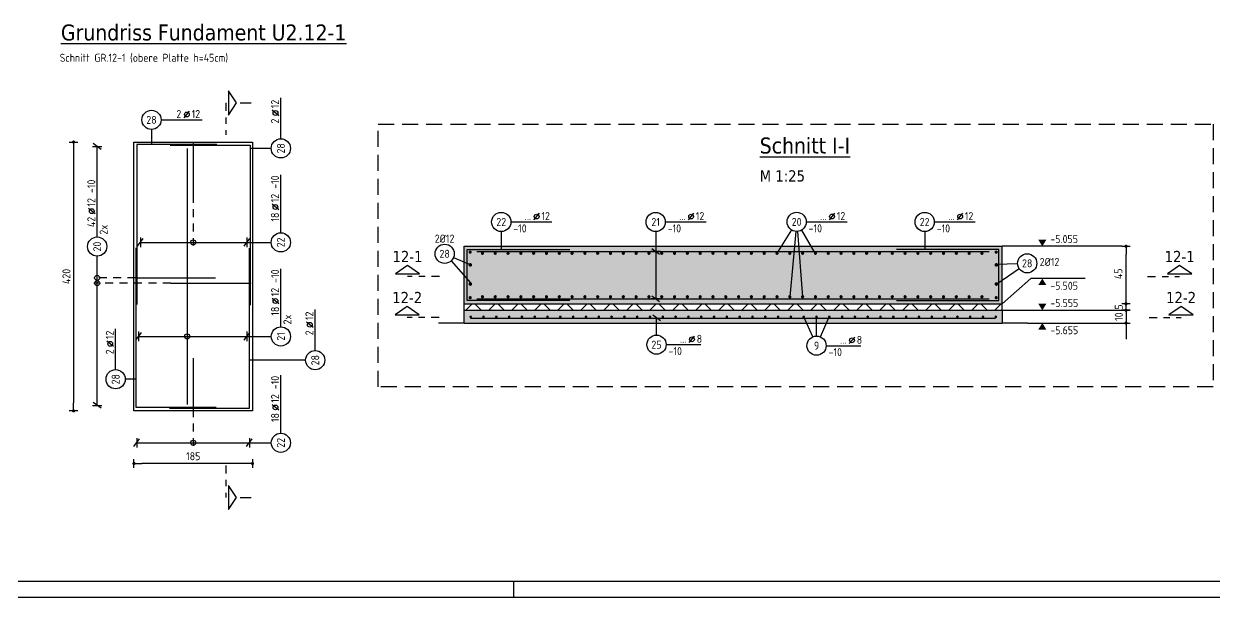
# Model space of a CAD drawing. Extents: x -169 to 69, y -7 to 55.
# Drawn here: x 2.85 to 21.44, y 0 to 8.96 of the extents above; entities that cross this region are included whole.
import ezdxf
from ezdxf.enums import TextEntityAlignment as Align

# ---------------------------------------------------------------- set-up
doc = ezdxf.new("R2010")
doc.units = 0
doc.header["$LTSCALE"] = 0.5
for name, pattern in [('AUSGEZOGEN', [1000.01, 1000, 0.01]), ('DASHDOTSMALL', [1.05, 0.5, -0.25, 0.05, -0.25]), ('STRICHLINIE', [0.75, 0.5, -0.25]), ('STRICHPUNKT2', [0.55, 0.25, -0.125, 0.05, -0.125]), ('VERDECKT', [0.375, 0.25, -0.125])]:
    doc.linetypes.add(name, pattern=pattern)
for name, color, linetype in [('BETON', 7, 'Continuous'), ('DETAIL', 7, 'Continuous'), ('grau_mittel', 7, 'Continuous'), ('HILFE', 7, 'Continuous'), ('koten', 7, 'Continuous'), ('MASSE', 7, 'Continuous'), ('OBJEKT', 7, 'Continuous'), ('RAHMEN', 7, 'Continuous'), ('RND', 7, 'Continuous'), ('SCHNITTE', 7, 'Continuous'), ('TEXT', 7, 'Continuous')]:
    doc.layers.add(name, color=color, linetype=linetype)
doc.styles.add('helv', font='tahoma.ttf')
doc.styles.add('txt', font='isocp.shx')
doc.dimstyles.new('DOT_I', dxfattribs={"dimscale": 0.5, "dimtxt": 0.25, "dimasz": 0.25, "dimexe": 0.1, "dimexo": 0.3, "dimgap": 0.1, "dimtad": 1, "dimdec": 3, "dimzin": 3, "dimtxsty": 'txt', "dimblk": 'DOT', "dimblk1": 'DOT', "dimblk2": 'DOT', "dimsah": 1, "dimcen": 0.1, "dimse1": 1, "dimse2": 1, "dimazin": 0, "dimtfac": 1, "dimtdec": 4, "dimtix": 1, "dimtmove": 2, "dimatfit": 3, "dimfxl": 0, "dimtvp": 1, "dimtolj": 1, "dimtzin": 0, "dimarcsym": 0})

# ---------------------------------------------------------------- blocks, each defined once
blk = doc.blocks.new('DINA0')
at = {"layer": 'RAHMEN', "color": 5}
blk.add_line((2, 0.5), (118.4, 0.5), dxfattribs=at)
at = {"layer": 'RAHMEN', "color": 7}
blk.add_line((21, 0), (21, 0.5), dxfattribs=at)
at = {"layer": 'RAHMEN'}
blk.add_line((0, 0), (118.9, 0), dxfattribs=at)
blk = doc.blocks.new('SCHN-2')
at = {"layer": 'SCHNITTE', "color": 6, "linetype": 'Continuous'}
blk.add_lwpolyline([(0.378, 0.088), (0, 0.34), (-0.378, 0.088)], close=True, dxfattribs=at)
at = {"layer": 'SCHNITTE', "color": 1, "linetype": 'DASHDOTSMALL', "style": 'helv'}
blk.add_attdef('SCHN-2', text='', height=0.35, dxfattribs=at).set_placement((0, 0.45), align=Align.CENTER)
blk = doc.blocks.new('DOT')
at = {"layer": 'MASSE', "color": 7, "linetype": 'Continuous'}
for p, q in [((0, 0), (-1, 0)), ((0, 0.54), (0, -0.54))]:
    blk.add_line(p, q, dxfattribs=at)
at = {"layer": 'MASSE', "color": 7, "linetype": 'Continuous', "const_width": 0.2}
blk.add_lwpolyline([(-0.1, 0, 1), (0.1, 0, 1)], format="xyb", close=True, dxfattribs=at)
blk = doc.blocks.new('*D29')
at = {"layer": 'Defpoints', "color": 0, "linetype": 'AUSGEZOGEN', "transparency": 16777216}
for p in [(4.568, 2.09), (4.568, 2.09), (6.418, 2.09)]:
    blk.add_point(p, dxfattribs=at)
at = {"layer": 'MASSE', "color": 0, "linetype": 'AUSGEZOGEN', "lineweight": -2, "transparency": 16777216}
blk.add_line((6.293, 2.09), (4.693, 2.09), dxfattribs=at)
at = {"layer": 'MASSE', "color": 0, "linetype": 'AUSGEZOGEN', "lineweight": -2, "transparency": 16777216, "xscale": 0.125, "yscale": 0.125, "zscale": 0.125, "rotation": 180}
blk.add_blockref('DOT', (4.568, 2.09), dxfattribs=at)
at = {"layer": 'MASSE', "color": 0, "linetype": 'AUSGEZOGEN', "lineweight": -2, "transparency": 16777216, "xscale": 0.125, "yscale": 0.125, "zscale": 0.125}
blk.add_blockref('DOT', (6.418, 2.09), dxfattribs=at)
at = {"layer": 'MASSE', "color": 0, "linetype": 'AUSGEZOGEN', "transparency": 16777216, "insert": (5.493, 2.203), "char_height": 0.125, "attachment_point": 5, "style": 'txt'}
blk.add_mtext('\\A1;185', dxfattribs=at)
blk = doc.blocks.new('*D31')
at = {"layer": 'Defpoints', "color": 0, "linetype": 'AUSGEZOGEN', "transparency": 16777216}
for p in [(3.625, 7.112), (3.625, 2.912), (3.625, 2.912)]:
    blk.add_point(p, dxfattribs=at)
at = {"layer": 'MASSE', "color": 0, "linetype": 'AUSGEZOGEN', "lineweight": -2, "transparency": 16777216}
blk.add_line((3.625, 6.987), (3.625, 3.037), dxfattribs=at)
at = {"layer": 'MASSE', "color": 0, "linetype": 'AUSGEZOGEN', "lineweight": -2, "transparency": 16777216, "xscale": 0.125, "yscale": 0.125, "zscale": 0.125}
for p, rotation in [((3.625, 7.112), 90), ((3.625, 2.912), 270)]:
    blk.add_blockref('DOT', p, dxfattribs=dict(at, rotation=rotation))
at = {"layer": 'MASSE', "color": 0, "linetype": 'AUSGEZOGEN', "transparency": 16777216, "insert": (3.513, 5.012), "char_height": 0.125, "attachment_point": 5, "rotation": 90, "style": 'txt'}
blk.add_mtext('\\A1;420', dxfattribs=at)
blk = doc.blocks.new('lei_gre')
at = {"layer": 'RND', "color": 7, "linetype": 'Continuous'}
for p, q in [((-0.09, -0.12), (0.09, 0.12)), ((0, 0.15), (0, -0.15))]:
    blk.add_line(p, q, dxfattribs=at)
blk = doc.blocks.new('RND_LEI')
at = {"layer": 'RND', "color": 7, "linetype": 'Continuous'}
blk.add_line((1.022, 0.066), (1.19, 0.27), dxfattribs=at)
for centre, radius in [((0, 0), 0.3), ((1.106, 0.168), 0.075)]:
    blk.add_circle(centre, radius, dxfattribs=at)
at = {"layer": 'RND', "color": 7, "linetype": 'Continuous', "style": 'txt'}
blk.add_attdef('POSL', text='', height=0.25, dxfattribs=at).set_placement((0, 0), align=Align.MIDDLE)
blk.add_attdef('ANZ', text='', height=0.25, dxfattribs=at).set_placement((0.931, 0.057), align=Align.RIGHT)
for tag, p in [('DUM', (1.253, 0.057)), ('ABSTD', (1.674, 0.057)), ('POSTXT', (0.374, -0.327))]:
    blk.add_attdef(tag, p, '', height=0.25, dxfattribs=at)
blk = doc.blocks.new('okrd_o')
at = {"layer": 'koten', "color": 7, "linetype": 'Continuous'}
blk.add_solid([(-0.125, 0.202), (0.125, 0.202), (0, 0)], dxfattribs=at)
at = {"layer": 'koten', "style": 'txt'}
blk.add_attdef('OKRD', (0.25, 0.1), '', height=0.25, dxfattribs=at)
blk = doc.blocks.new('okrd_u')
at = {"layer": 'koten', "color": 7, "linetype": 'Continuous'}
blk.add_solid([(-0.125, -0.202), (0.125, -0.202), (0, 0)], dxfattribs=at)
at = {"layer": 'koten', "style": 'txt'}
blk.add_attdef('OKRD', (0.25, -0.35), '', height=0.25, dxfattribs=at)
blk = doc.blocks.new('*D53')
at = {"layer": 'Defpoints', "color": 0, "linetype": 'AUSGEZOGEN', "transparency": 16777216}
for p in [(20.059, 5.484), (20.059, 5.484), (20.059, 4.584)]:
    blk.add_point(p, dxfattribs=at)
at = {"layer": 'MASSE', "color": 0, "linetype": 'AUSGEZOGEN', "lineweight": -2, "transparency": 16777216}
blk.add_line((20.059, 4.709), (20.059, 5.359), dxfattribs=at)
at = {"layer": 'MASSE', "color": 0, "linetype": 'AUSGEZOGEN', "lineweight": -2, "transparency": 16777216, "xscale": 0.125, "yscale": 0.125, "zscale": 0.125}
for p, rotation in [((20.059, 5.484), 90), ((20.059, 4.584), 270)]:
    blk.add_blockref('DOT', p, dxfattribs=dict(at, rotation=rotation))
at = {"layer": 'MASSE', "color": 0, "linetype": 'AUSGEZOGEN', "transparency": 16777216, "insert": (19.939, 5.054), "char_height": 0.125, "attachment_point": 5, "rotation": 90, "style": 'txt'}
blk.add_mtext('\\A1;45', dxfattribs=at)
blk = doc.blocks.new('*D54')
at = {"layer": 'Defpoints', "color": 0, "linetype": 'AUSGEZOGEN', "transparency": 16777216}
for p in [(20.059, 4.584), (20.059, 4.584), (20.059, 4.484)]:
    blk.add_point(p, dxfattribs=at)
at = {"layer": 'MASSE', "color": 0, "linetype": 'AUSGEZOGEN', "lineweight": -2, "transparency": 16777216}
for p, q in [((20.059, 4.709), (20.059, 4.834)), ((20.059, 4.484), (20.059, 4.584)), ((20.059, 4.359), (20.059, 4.234))]:
    blk.add_line(p, q, dxfattribs=at)
at = {"layer": 'MASSE', "color": 0, "linetype": 'AUSGEZOGEN', "lineweight": -2, "transparency": 16777216, "xscale": 0.125, "yscale": 0.125, "zscale": 0.125}
for p, rotation in [((20.059, 4.584), 270), ((20.059, 4.484), 90)]:
    blk.add_blockref('DOT', p, dxfattribs=dict(at, rotation=rotation))
at = {"layer": 'MASSE', "color": 0, "linetype": 'AUSGEZOGEN', "transparency": 16777216, "insert": (19.946, 4.534), "char_height": 0.125, "attachment_point": 5, "rotation": 90, "style": 'txt'}
blk.add_mtext('\\A1;5', dxfattribs=at)
blk = doc.blocks.new('*D55')
at = {"layer": 'Defpoints', "color": 0, "linetype": 'AUSGEZOGEN', "transparency": 16777216}
for p in [(20.059, 4.484), (20.059, 4.284), (20.059, 4.284)]:
    blk.add_point(p, dxfattribs=at)
at = {"layer": 'MASSE', "color": 0, "linetype": 'AUSGEZOGEN', "lineweight": -2, "transparency": 16777216}
for p, q in [((20.059, 4.609), (20.059, 4.734)), ((20.059, 4.484), (20.059, 4.284)), ((20.059, 4.159), (20.059, 4.034))]:
    blk.add_line(p, q, dxfattribs=at)
at = {"layer": 'MASSE', "color": 0, "linetype": 'AUSGEZOGEN', "lineweight": -2, "transparency": 16777216, "xscale": 0.125, "yscale": 0.125, "zscale": 0.125}
for p, rotation in [((20.059, 4.484), 270), ((20.059, 4.284), 90)]:
    blk.add_blockref('DOT', p, dxfattribs=dict(at, rotation=rotation))
at = {"layer": 'MASSE', "color": 0, "linetype": 'AUSGEZOGEN', "transparency": 16777216, "insert": (19.946, 4.384), "char_height": 0.125, "attachment_point": 5, "rotation": 90, "style": 'txt'}
blk.add_mtext('\\A1;10', dxfattribs=at)
blk = doc.blocks.new('RND_HIN')
at = {"layer": 'RND', "color": 7, "linetype": 'Continuous'}
blk.add_circle((0, 0), 0.3, dxfattribs=at)
at = {"layer": 'RND', "color": 7, "linetype": 'Continuous', "style": 'txt'}
blk.add_attdef('POSI', text='', height=0.25, dxfattribs=at).set_placement((0, 0), align=Align.MIDDLE)

msp = doc.modelspace()

# ---------------------------------------------------------------- hatches: boundary and pattern name
at = {"layer": 'BETON', "linetype": 'AUSGEZOGEN'}
h = msp.add_hatch(dxfattribs=at)
h.set_pattern_fill('ANSI37', color=21, scale=0.08, style=0, double=1)
h.set_pattern_definition([(45, (-25.15471, -6.35137), (-0.1796051, 0.1796051), []), (135, (-25.15471, -6.35137), (-0.1796051, -0.1796051), [])])
h.paths.add_polyline_path([(9.72288, 4.58421), (9.72288, 4.48421), (18.12288, 4.48421), (18.12288, 4.58421)])
at = {"layer": 'grau_mittel'}
h = msp.add_hatch(color=61, dxfattribs=at)
h.paths.add_polyline_path([(9.72288, 5.48421), (9.72288, 4.58421), (18.12288, 4.58421), (18.12288, 5.48421)])
h.paths.add_polyline_path([(18.12288, 4.28421), (18.12288, 4.48421), (9.72288, 4.48421), (9.72288, 4.28421)])

# ---------------------------------------------------------------- linework, layer by layer
at = {"layer": 'BETON', "color": 6, "linetype": 'AUSGEZOGEN'}
for p, q in [((4.56765, 7.1124), (6.41765, 7.1124)), ((4.56765, 2.9124), (4.56765, 7.1124)), ((6.41765, 7.1124), (6.41765, 2.9124)), ((9.72288, 5.48421), (18.12288, 5.48421)), ((9.72288, 4.58421), (9.72288, 5.48421)), ((18.12288, 4.58421), (18.12288, 5.48421)), ((9.72288, 4.58421), (18.12288, 4.58421)), ((9.72288, 4.48421), (18.12288, 4.48421)), ((9.72288, 4.28421), (9.72288, 4.48421)), ((18.12288, 4.48421), (18.12288, 4.28421)), ((9.72288, 4.28421), (9.32288, 4.28421)), ((9.72288, 4.28421), (18.12288, 4.28421)), ((18.52288, 4.28421), (18.12288, 4.28421)), ((6.41765, 2.9124), (4.56765, 2.9124))]:
    msp.add_line(p, q, dxfattribs=at)
at = {"layer": 'DETAIL', "color": 102, "linetype": 'STRICHLINIE'}
msp.add_lwpolyline([(21.4222, 7.39322), (21.4222, 3.28626), (8.38312, 3.28626), (8.38312, 7.39322)], close=True, dxfattribs=at)
at = {"layer": 'HILFE', "color": 102, "linetype": 'AUSGEZOGEN'}
for p, q in [((19.99137, 5.48421), (18.12288, 5.48421)), ((18.5733, 4.97968), (18.12288, 4.58421)), ((19.42183, 4.97968), (18.5733, 4.97968)), ((18.12288, 4.48421), (19.99137, 4.48421)), ((18.52288, 4.28421), (19.99137, 4.28421))]:
    msp.add_line(p, q, dxfattribs=at)
at = {"layer": 'OBJEKT', "color": 7, "linetype": 'AUSGEZOGEN'}
for p, q in [((9.72288, 4.48421), (9.72288, 4.58421)), ((18.12288, 4.48421), (18.12288, 4.58421))]:
    msp.add_line(p, q, dxfattribs=at)
at = {"layer": 'RND', "color": 7, "linetype": 'AUSGEZOGEN'}
for p, q in [((6.86147, 7.16354), (6.86147, 7.80354)), ((4.9916, 7.45921), (5.6316, 7.45921)), ((3.9931, 5.62891), (3.9931, 7.04318)), ((6.86095, 5.69433), (6.86095, 6.60058)), ((10.4533, 5.86398), (11.0933, 5.86386)), ((12.86481, 5.86356), (13.50481, 5.86356)), ((15.06574, 5.86542), (15.70574, 5.86542)), ((17.06563, 5.86398), (17.70563, 5.86386)), ((4.66849, 5.54433), (6.33205, 5.54433)), ((6.33205, 5.54433), (6.71095, 5.54433)), ((3.9931, 2.9974), (3.9931, 5.32891)), ((6.86228, 4.22511), (6.86228, 5.13136)), ((7.39795, 3.85412), (7.39795, 4.49412)), ((4.28135, 3.55608), (4.28135, 4.19608)), ((4.641, 4.07511), (6.33204, 4.07511)), ((6.33204, 4.07511), (6.71228, 4.07511)), ((12.87801, 3.94635), (13.41801, 3.94635)), ((15.3773, 3.93047), (15.9173, 3.93047)), ((6.86175, 2.56282), (6.86175, 3.46907)), ((4.61037, 2.41282), (6.36992, 2.41282)), ((6.36992, 2.41282), (6.71175, 2.41282))]:
    msp.add_line(p, q, dxfattribs=at)
at = {"layer": 'RND', "color": 102, "linetype": 'AUSGEZOGEN'}
for p, q in [((4.8416, 7.30921), (4.8416, 7.07578)), ((6.71147, 7.01354), (6.3839, 7.01354)), ((10.3033, 5.71401), (10.3033, 5.43421)), ((12.71481, 5.71356), (12.71481, 4.66421)), ((14.83622, 5.73824), (14.60202, 5.36364)), ((14.90215, 5.71604), (14.80924, 4.69517)), ((14.92769, 5.7159), (15.00924, 4.69517)), ((14.99115, 5.73576), (15.2007, 5.37543)), ((16.91563, 5.71401), (16.91563, 5.43421)), ((9.51886, 5.25403), (9.82256, 4.9116)), ((9.55746, 5.30776), (9.826, 5.19403)), ((18.36627, 5.21057), (18.03946, 5.19637)), ((18.39243, 5.13225), (18.04292, 4.89258)), ((12.72801, 4.09635), (12.72801, 4.36191)), ((15.16626, 4.06749), (15.0261, 4.38214)), ((15.2269, 4.08047), (15.2261, 4.38214)), ((15.28773, 4.06776), (15.4261, 4.38214)), ((7.24795, 3.70412), (6.3739, 3.70412)), ((4.60002, 3.40608), (4.43135, 3.40608))]:
    msp.add_line(p, q, dxfattribs=at)
at = {"layer": 'RND', "color": 102, "linetype": 'VERDECKT'}
for p, q in [((5.49265, 6.2874), (5.49265, 5.49433)), ((4.59265, 4.99047), (3.9431, 4.99047)), ((5.14265, 4.90737), (3.9431, 4.90737)), ((5.49265, 2.9374), (5.49265, 2.36282))]:
    msp.add_line(p, q, dxfattribs=at)
at = {"layer": 'RND', "color": 1, "linetype": 'AUSGEZOGEN'}
for points in [[(5.86002, 7.07578), (4.61002, 7.07578), (4.61002, 4.57578)], [(5.1339, 7.06578), (6.3839, 7.06578), (6.3839, 4.56578)], [(5.49265, 7.0874), (5.49265, 6.2874)], [(5.39731, 7.0124), (5.39731, 3.0124)], [(5.85002, 2.96201), (4.60002, 2.96201), (4.60002, 5.46201)], [(5.1239, 2.95201), (6.3739, 2.95201), (6.3739, 5.45201)], [(11.37288, 4.63421), (9.77288, 4.63421), (9.77288, 5.43421), (11.37288, 5.43421)], [(9.92288, 5.40421), (17.92288, 5.40421)], [(16.47288, 4.63421), (18.07288, 4.63421), (18.07288, 5.43421), (16.47288, 5.43421)], [(4.59265, 4.99047), (5.84265, 4.99047)], [(5.14265, 4.90737), (6.39265, 4.90737)], [(9.92288, 4.66421), (17.92288, 4.66421)], [(9.82288, 4.36191), (18.02288, 4.36191)], [(5.49265, 3.7374), (5.49265, 2.9374)]]:
    msp.add_lwpolyline(points, dxfattribs=at)
at = {"layer": 'RND', "color": 7, "linetype": 'AUSGEZOGEN'}
for points, const_width in [([(5.48765, 7.0874, 1), (5.49765, 7.0874, 1)], 0.01), ([(9.80556, 5.39224, 1), (9.83056, 5.39224, 1)], 0.025), ([(9.99674, 5.37406, 1), (10.02174, 5.37406, 1)], 0.025), ([(10.19674, 5.37406, 1), (10.22174, 5.37406, 1)], 0.025), ([(10.39674, 5.37406, 1), (10.42174, 5.37406, 1)], 0.025), ([(10.59674, 5.37406, 1), (10.62174, 5.37406, 1)], 0.025), ([(10.79674, 5.37406, 1), (10.82174, 5.37406, 1)], 0.025), ([(10.99674, 5.37406, 1), (11.02174, 5.37406, 1)], 0.025), ([(11.19674, 5.37406, 1), (11.22174, 5.37406, 1)], 0.025), ([(11.39674, 5.37406, 1), (11.42174, 5.37406, 1)], 0.025), ([(11.59674, 5.37406, 1), (11.62174, 5.37406, 1)], 0.025), ([(11.79674, 5.37406, 1), (11.82174, 5.37406, 1)], 0.025), ([(11.99674, 5.37406, 1), (12.02174, 5.37406, 1)], 0.025), ([(12.19674, 5.37406, 1), (12.22174, 5.37406, 1)], 0.025), ([(12.39674, 5.37406, 1), (12.42174, 5.37406, 1)], 0.025), ([(12.59674, 5.37406, 1), (12.62174, 5.37406, 1)], 0.025), ([(12.79674, 5.37406, 1), (12.82174, 5.37406, 1)], 0.025), ([(12.99674, 5.37406, 1), (13.02174, 5.37406, 1)], 0.025), ([(13.19674, 5.37406, 1), (13.22174, 5.37406, 1)], 0.025), ([(13.39674, 5.37406, 1), (13.42174, 5.37406, 1)], 0.025), ([(13.59674, 5.37406, 1), (13.62174, 5.37406, 1)], 0.025), ([(13.79674, 5.37406, 1), (13.82174, 5.37406, 1)], 0.025), ([(13.99674, 5.37406, 1), (14.02174, 5.37406, 1)], 0.025), ([(14.19674, 5.37406, 1), (14.22174, 5.37406, 1)], 0.025), ([(14.39674, 5.37406, 1), (14.42174, 5.37406, 1)], 0.025), ([(14.59674, 5.37406, 1), (14.62174, 5.37406, 1)], 0.025), ([(14.79674, 5.37406, 1), (14.82174, 5.37406, 1)], 0.025), ([(14.99674, 5.37406, 1), (15.02174, 5.37406, 1)], 0.025), ([(15.19674, 5.37406, 1), (15.22174, 5.37406, 1)], 0.025), ([(15.39674, 5.37406, 1), (15.42174, 5.37406, 1)], 0.025), ([(15.59674, 5.37406, 1), (15.62174, 5.37406, 1)], 0.025), ([(15.79674, 5.37406, 1), (15.82174, 5.37406, 1)], 0.025), ([(15.99674, 5.37406, 1), (16.02174, 5.37406, 1)], 0.025), ([(16.19674, 5.37406, 1), (16.22174, 5.37406, 1)], 0.025), ([(16.39674, 5.37406, 1), (16.42174, 5.37406, 1)], 0.025), ([(16.59674, 5.37406, 1), (16.62174, 5.37406, 1)], 0.025), ([(16.79674, 5.37406, 1), (16.82174, 5.37406, 1)], 0.025), ([(16.99674, 5.37406, 1), (17.02174, 5.37406, 1)], 0.025), ([(17.19674, 5.37406, 1), (17.22174, 5.37406, 1)], 0.025), ([(17.39674, 5.37406, 1), (17.42174, 5.37406, 1)], 0.025), ([(17.59674, 5.37406, 1), (17.62174, 5.37406, 1)], 0.025), ([(17.79674, 5.37406, 1), (17.82174, 5.37406, 1)], 0.025), ([(18.02003, 5.39224, 1), (18.04503, 5.39224, 1)], 0.025), ([(9.80623, 5.19314, 1), (9.83423, 5.19314, 1)], 0.028), ([(18.01999, 5.19314, 1), (18.04799, 5.19314, 1)], 0.028), ([(4.58765, 4.99047, 1), (4.59765, 4.99047, 1)], 0.01), ([(6.38765, 4.90737, 1), (6.39765, 4.90737, 1)], 0.01), ([(9.80623, 4.89314, 1), (9.83423, 4.89314, 1)], 0.028), ([(18.01999, 4.89314, 1), (18.04799, 4.89314, 1)], 0.028), ([(9.80556, 4.68056, 1), (9.83056, 4.68056, 1)], 0.025), ([(9.99674, 4.69517, 1), (10.02174, 4.69517, 1)], 0.025), ([(10.19674, 4.69517, 1), (10.22174, 4.69517, 1)], 0.025), ([(10.39674, 4.69517, 1), (10.42174, 4.69517, 1)], 0.025), ([(10.59674, 4.69517, 1), (10.62174, 4.69517, 1)], 0.025), ([(10.79674, 4.69517, 1), (10.82174, 4.69517, 1)], 0.025), ([(10.99674, 4.69517, 1), (11.02174, 4.69517, 1)], 0.025), ([(11.19674, 4.69517, 1), (11.22174, 4.69517, 1)], 0.025), ([(11.39674, 4.69517, 1), (11.42174, 4.69517, 1)], 0.025), ([(11.59674, 4.69517, 1), (11.62174, 4.69517, 1)], 0.025), ([(11.79674, 4.69517, 1), (11.82174, 4.69517, 1)], 0.025), ([(11.99674, 4.69517, 1), (12.02174, 4.69517, 1)], 0.025), ([(12.19674, 4.69517, 1), (12.22174, 4.69517, 1)], 0.025), ([(12.39674, 4.69517, 1), (12.42174, 4.69517, 1)], 0.025), ([(12.59674, 4.69517, 1), (12.62174, 4.69517, 1)], 0.025), ([(12.79674, 4.69517, 1), (12.82174, 4.69517, 1)], 0.025), ([(12.99674, 4.69517, 1), (13.02174, 4.69517, 1)], 0.025), ([(13.19674, 4.69517, 1), (13.22174, 4.69517, 1)], 0.025), ([(13.39674, 4.69517, 1), (13.42174, 4.69517, 1)], 0.025), ([(13.59674, 4.69517, 1), (13.62174, 4.69517, 1)], 0.025), ([(13.79674, 4.69517, 1), (13.82174, 4.69517, 1)], 0.025), ([(13.99674, 4.69517, 1), (14.02174, 4.69517, 1)], 0.025), ([(14.19674, 4.69517, 1), (14.22174, 4.69517, 1)], 0.025), ([(14.39674, 4.69517, 1), (14.42174, 4.69517, 1)], 0.025), ([(14.59674, 4.69517, 1), (14.62174, 4.69517, 1)], 0.025), ([(14.79674, 4.69517, 1), (14.82174, 4.69517, 1)], 0.025), ([(14.99674, 4.69517, 1), (15.02174, 4.69517, 1)], 0.025), ([(15.19674, 4.69517, 1), (15.22174, 4.69517, 1)], 0.025), ([(15.39674, 4.69517, 1), (15.42174, 4.69517, 1)], 0.025), ([(15.59674, 4.69517, 1), (15.62174, 4.69517, 1)], 0.025), ([(15.79674, 4.69517, 1), (15.82174, 4.69517, 1)], 0.025), ([(15.99674, 4.69517, 1), (16.02174, 4.69517, 1)], 0.025), ([(16.19674, 4.69517, 1), (16.22174, 4.69517, 1)], 0.025), ([(16.39674, 4.69517, 1), (16.42174, 4.69517, 1)], 0.025), ([(16.59674, 4.69517, 1), (16.62174, 4.69517, 1)], 0.025), ([(16.79674, 4.69517, 1), (16.82174, 4.69517, 1)], 0.025), ([(16.99674, 4.69517, 1), (17.02174, 4.69517, 1)], 0.025), ([(17.19674, 4.69517, 1), (17.22174, 4.69517, 1)], 0.025), ([(17.39674, 4.69517, 1), (17.42174, 4.69517, 1)], 0.025), ([(17.59674, 4.69517, 1), (17.62174, 4.69517, 1)], 0.025), ([(17.79674, 4.69517, 1), (17.82174, 4.69517, 1)], 0.025), ([(18.02003, 4.68056, 1), (18.04503, 4.68056, 1)], 0.025), ([(9.8161, 4.38214, 1), (9.8361, 4.38214, 1)], 0.02), ([(10.0161, 4.38214, 1), (10.0361, 4.38214, 1)], 0.02), ([(10.2161, 4.38214, 1), (10.2361, 4.38214, 1)], 0.02), ([(10.4161, 4.38214, 1), (10.4361, 4.38214, 1)], 0.02), ([(10.6161, 4.38214, 1), (10.6361, 4.38214, 1)], 0.02), ([(10.8161, 4.38214, 1), (10.8361, 4.38214, 1)], 0.02), ([(11.0161, 4.38214, 1), (11.0361, 4.38214, 1)], 0.02), ([(11.2161, 4.38214, 1), (11.2361, 4.38214, 1)], 0.02), ([(11.4161, 4.38214, 1), (11.4361, 4.38214, 1)], 0.02), ([(11.6161, 4.38214, 1), (11.6361, 4.38214, 1)], 0.02), ([(11.8161, 4.38214, 1), (11.8361, 4.38214, 1)], 0.02), ([(12.0161, 4.38214, 1), (12.0361, 4.38214, 1)], 0.02), ([(12.2161, 4.38214, 1), (12.2361, 4.38214, 1)], 0.02), ([(12.4161, 4.38214, 1), (12.4361, 4.38214, 1)], 0.02), ([(12.6161, 4.38214, 1), (12.6361, 4.38214, 1)], 0.02), ([(12.8161, 4.38214, 1), (12.8361, 4.38214, 1)], 0.02), ([(13.0161, 4.38214, 1), (13.0361, 4.38214, 1)], 0.02), ([(13.2161, 4.38214, 1), (13.2361, 4.38214, 1)], 0.02), ([(13.4161, 4.38214, 1), (13.4361, 4.38214, 1)], 0.02), ([(13.6161, 4.38214, 1), (13.6361, 4.38214, 1)], 0.02), ([(13.8161, 4.38214, 1), (13.8361, 4.38214, 1)], 0.02), ([(14.0161, 4.38214, 1), (14.0361, 4.38214, 1)], 0.02), ([(14.2161, 4.38214, 1), (14.2361, 4.38214, 1)], 0.02), ([(14.4161, 4.38214, 1), (14.4361, 4.38214, 1)], 0.02), ([(14.6161, 4.38214, 1), (14.6361, 4.38214, 1)], 0.02), ([(14.8161, 4.38214, 1), (14.8361, 4.38214, 1)], 0.02), ([(15.0161, 4.38214, 1), (15.0361, 4.38214, 1)], 0.02), ([(15.2161, 4.38214, 1), (15.2361, 4.38214, 1)], 0.02), ([(15.4161, 4.38214, 1), (15.4361, 4.38214, 1)], 0.02), ([(15.6161, 4.38214, 1), (15.6361, 4.38214, 1)], 0.02), ([(15.8161, 4.38214, 1), (15.8361, 4.38214, 1)], 0.02), ([(16.0161, 4.38214, 1), (16.0361, 4.38214, 1)], 0.02), ([(16.2161, 4.38214, 1), (16.2361, 4.38214, 1)], 0.02), ([(16.4161, 4.38214, 1), (16.4361, 4.38214, 1)], 0.02), ([(16.6161, 4.38214, 1), (16.6361, 4.38214, 1)], 0.02), ([(16.8161, 4.38214, 1), (16.8361, 4.38214, 1)], 0.02), ([(17.0161, 4.38214, 1), (17.0361, 4.38214, 1)], 0.02), ([(17.2161, 4.38214, 1), (17.2361, 4.38214, 1)], 0.02), ([(17.4161, 4.38214, 1), (17.4361, 4.38214, 1)], 0.02), ([(17.6161, 4.38214, 1), (17.6361, 4.38214, 1)], 0.02), ([(17.8161, 4.38214, 1), (17.8361, 4.38214, 1)], 0.02), ([(18.0161, 4.38214, 1), (18.0361, 4.38214, 1)], 0.02), ([(5.48765, 2.9374, 1), (5.49765, 2.9374, 1)], 0.01)]:
    msp.add_lwpolyline(points, format="xyb", close=True, dxfattribs=dict(at, const_width=const_width))
for centre in [(5.49265, 5.54433), (3.9931, 4.99047), (3.9931, 4.90737), (5.39731, 4.07511), (5.49265, 2.41282)]:
    msp.add_circle(centre, 0.04, dxfattribs=at)
at = {"layer": 'SCHNITTE', "color": 6, "linetype": 'STRICHPUNKT2'}
for p, q in [((6.00055, 7.72323), (6.00055, 7.22323)), ((9.33897, 5.01122), (8.83897, 5.01122)), ((20.39681, 5.01122), (20.89681, 5.01122)), ((9.33468, 4.37032), (8.83468, 4.37032)), ((20.4189, 4.37032), (20.9189, 4.37032)), ((6.00055, 2.05766), (6.00055, 1.55766))]:
    msp.add_line(p, q, dxfattribs=at)

# ---------------------------------------------------------------- block references
at = {"xscale": 0.5, "yscale": 0.5, "zscale": 0.5}
msp.add_blockref('DINA0', (0, 0), dxfattribs=at)
at = {"layer": 'koten', "color": 7, "linetype": 'AUSGEZOGEN', "xscale": 0.5, "yscale": 0.5, "zscale": 0.5}
for name, p, values in [('okrd_o', (18.75216, 5.48421), {'OKRD': '-5.055'}), ('okrd_u', (18.75216, 4.97968), {'OKRD': '-5.505'})]:
    msp.add_blockref(name, p, dxfattribs=at).add_auto_attribs(values)
at = {"layer": 'koten', "color": 102, "linetype": 'AUSGEZOGEN', "xscale": 0.5, "yscale": 0.5, "zscale": 0.5}
msp.add_blockref('okrd_o', (18.75216, 4.48421), dxfattribs=at).add_auto_attribs({'OKRD': '-5.555'})
at = {"layer": 'koten', "color": 1, "linetype": 'AUSGEZOGEN', "xscale": 0.5, "yscale": 0.5, "zscale": 0.5}
msp.add_blockref('okrd_u', (18.75216, 4.28421), dxfattribs=at).add_auto_attribs({'OKRD': '-5.655'})
at = {"layer": 'RND', "color": 7, "linetype": 'AUSGEZOGEN', "xscale": 0.5, "yscale": 0.5, "zscale": 0.5}
for p, rotation, values in [((6.86147, 7.01354), 90, {'POSL': '28', 'DUM': '12', 'ANZ': '2'}), ((3.9931, 5.47891), 90, {'POSL': '20', 'DUM': '12', 'ANZ': '42', 'ABSTD': '-10', 'POSTXT': '2x'}), ((6.86095, 5.54433), 90, {'POSL': '22', 'DUM': '12', 'ANZ': '18', 'ABSTD': '-10'}), ((10.3033, 5.86401), 359.9893842215849, {'POSL': '22', 'DUM': '12', 'ANZ': '...', 'POSTXT': '-10'}), ((16.91563, 5.86401), 359.9893842215849, {'POSL': '22', 'DUM': '12', 'ANZ': '...', 'POSTXT': '-10'}), ((6.86228, 4.07511), 90, {'POSL': '21', 'DUM': '12', 'ANZ': '18', 'ABSTD': '-10', 'POSTXT': '2x'}), ((7.39795, 3.70412), 90, {'POSL': '28', 'DUM': '12', 'ANZ': '2'}), ((4.28135, 3.40608), 90, {'POSL': '28', 'DUM': '12', 'ANZ': '2'}), ((6.86175, 2.41282), 90, {'POSL': '22', 'DUM': '12', 'ANZ': '18', 'ABSTD': '-10'})]:
    msp.add_blockref('RND_LEI', p, dxfattribs=dict(at, rotation=rotation)).add_auto_attribs(values)
for name, p, values in [('RND_LEI', (4.8416, 7.45921), {'POSL': '28', 'DUM': '12', 'ANZ': '2'}), ('RND_LEI', (12.71481, 5.86356), {'POSL': '21', 'DUM': '12', 'ANZ': '...', 'POSTXT': '-10'}), ('RND_LEI', (14.91574, 5.86542), {'POSL': '20', 'DUM': '12', 'ANZ': '...', 'POSTXT': '-10'}), ('RND_HIN', (9.41933, 5.36625), {'POSI': '28'}), ('RND_HIN', (18.51613, 5.21708), {'POSI': '28'}), ('RND_LEI', (12.72801, 3.94635), {'POSL': '25', 'DUM': '8', 'ANZ': '...', 'POSTXT': '-10'}), ('RND_LEI', (15.2273, 3.93047), {'POSL': '9', 'DUM': '8', 'ANZ': '...', 'POSTXT': '-10'})]:
    msp.add_blockref(name, p, dxfattribs=at).add_auto_attribs(values)
at = {"layer": 'RND', "color": 7, "linetype": 'AUSGEZOGEN', "xscale": 0.5, "yscale": 0.5, "zscale": 0.5, "rotation": 90}
for p in [(3.9931, 7.04318), (3.9931, 2.9974)]:
    msp.add_blockref('lei_gre', p, dxfattribs=at)
at = {"layer": 'RND', "color": 7, "linetype": 'AUSGEZOGEN', "xscale": 0.5, "yscale": 0.5, "zscale": 0.5}
for p in [(4.66849, 5.54433), (6.33205, 5.54433), (4.641, 4.07511), (6.33204, 4.07511), (4.61037, 2.41282), (6.36992, 2.41282)]:
    msp.add_blockref('lei_gre', p, dxfattribs=at)
at = {"layer": 'RND', "color": 102, "linetype": 'AUSGEZOGEN', "xscale": 0.5, "yscale": 0.5, "zscale": 0.5}
for p, rotation in [((12.71481, 5.40421), 270), ((12.71481, 4.66421), 270), ((12.72801, 4.36191), 90)]:
    msp.add_blockref('lei_gre', p, dxfattribs=dict(at, rotation=rotation))
at = {"layer": 'SCHNITTE', "color": 6, "linetype": 'STRICHPUNKT2', "xscale": 0.5, "yscale": 0.5, "zscale": 0.5, "rotation": 270}
for p in [(6.00055, 7.72323), (6.00055, 1.55766)]:
    msp.add_blockref('SCHN-2', p, dxfattribs=at).add_auto_attribs({'SCHN-2': 'I'})
at = {"layer": 'SCHNITTE', "color": 6, "linetype": 'STRICHPUNKT2', "xscale": 0.5, "yscale": 0.5, "zscale": 0.5}
for p, values in [((8.83897, 5.01122), {'SCHN-2': '12-1'}), ((20.89681, 5.01122), {'SCHN-2': '12-1'}), ((8.83468, 4.37032), {'SCHN-2': '12-2'}), ((20.9189, 4.37032), {'SCHN-2': '12-2'})]:
    msp.add_blockref('SCHN-2', p, dxfattribs=at).add_auto_attribs(values)

# ---------------------------------------------------------------- texts
at = {"layer": 'TEXT', "color": 6, "linetype": 'AUSGEZOGEN', "style": 'helv'}
for s, p in [('%%UGrundriss Fundament U2.12-1', (3.42683, 8.69979)), ('%%USchnitt I-I', (14.33912, 6.93334))]:
    msp.add_text(s, height=0.25, dxfattribs=at).set_placement(p)
at = {"layer": 'TEXT', "color": 7, "linetype": 'AUSGEZOGEN', "style": 'txt'}
for s, p in [('Schnitt GR.12-1 (obere Platte h=45cm)', (3.40832, 8.36701)), ('2%%C12', (9.26501, 5.54055)), ('2%%C12', (18.71143, 5.17661))]:
    msp.add_text(s, height=0.125, dxfattribs=at).set_placement(p)
at = {"layer": 'TEXT', "color": 1, "linetype": 'AUSGEZOGEN', "style": 'helv'}
msp.add_text('M 1:25', height=0.175, dxfattribs=at).set_placement((14.33912, 6.49584))

# ---------------------------------------------------------------- dimensions: what is measured, and where the dimension line sits
at = {"layer": 'MASSE', "color": 7, "linetype": 'AUSGEZOGEN'}
for base, p1, p2, override, picture, middle in [((3.62513, 2.9124), (3.62513, 7.1124), (3.62513, 2.9124), {"dimdec": 0, "dimlfac": 100}, '*D31', (3.51262, 5.0124)), ((20.05887, 4.58421), (20.05887, 4.48421), (20.05887, 4.58421), {"dimdec": 0, "dimlfac": 50}, '*D54', (19.94637, 4.53421)), ((20.05887, 4.28421), (20.05887, 4.48421), (20.05887, 4.28421), {"dimdec": 0, "dimlfac": 50}, '*D55', (19.94637, 4.38421))]:
    dim = msp.add_linear_dim(base=base, p1=p1, p2=p2, angle=90, dimstyle='DOT_I', override=override, dxfattribs=at)
    dim.commit()
    dim.dimension.update_dxf_attribs({"geometry": picture, "text_midpoint": middle})
dim = msp.add_linear_dim(base=(20.05887, 5.48421), p1=(20.05887, 4.58421), p2=(20.05887, 5.48421), angle=90, dimstyle='DOT_I', override={"dimdec": 0, "dimlfac": 50}, dxfattribs=at)
dim.commit()
dim.dimension.update_dxf_attribs({"geometry": '*D53', "text_midpoint": (19.93915, 5.05375), "dimtype": 160})
dim = msp.add_linear_dim(base=(4.56765, 2.09019), p1=(6.41765, 2.09019), p2=(4.56765, 2.09019), dimstyle='DOT_I', override={"dimdec": 0, "dimlfac": 100}, dxfattribs=at)
dim.commit()
dim.dimension.update_dxf_attribs({"geometry": '*D29', "text_midpoint": (5.49265, 2.20269)})

doc.saveas('drawing.dxf')
